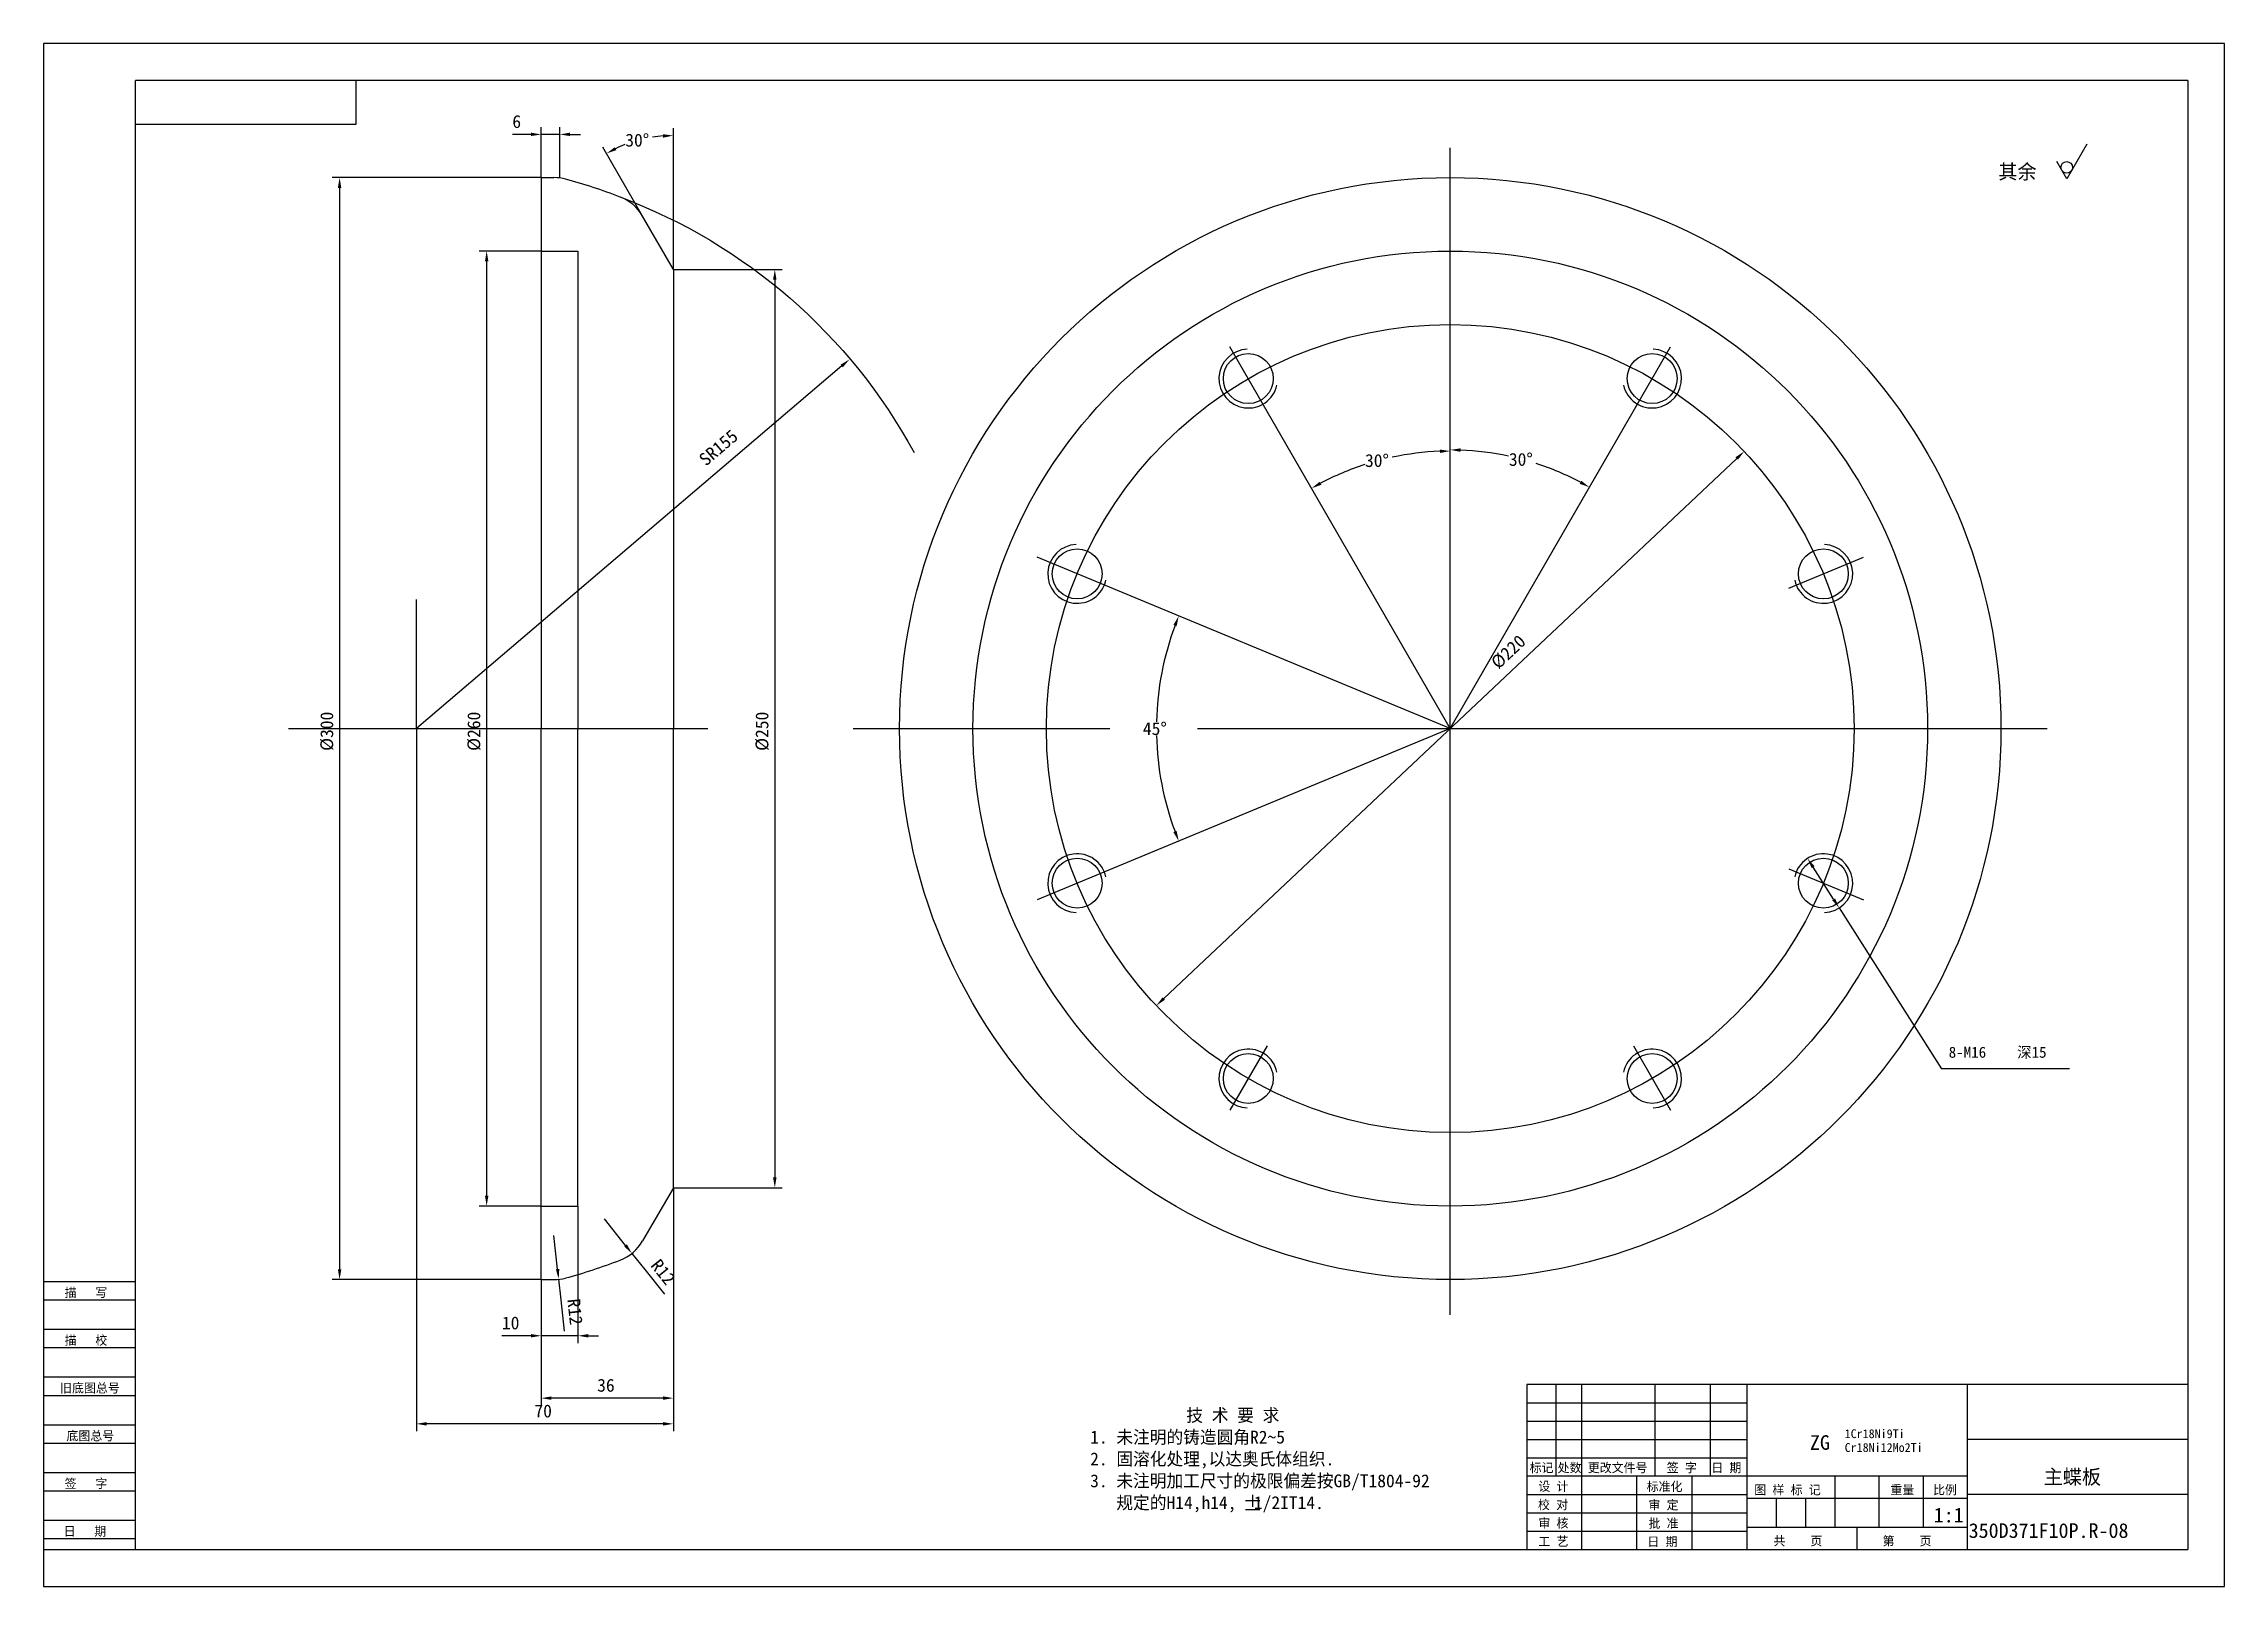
# Model space of a CAD drawing. Header units: metres. Extents: x 0 to 594, y 0 to 420.
import ezdxf

# ---------------------------------------------------------------- set-up
doc = ezdxf.new("R2010")
doc.units = ezdxf.units.M
for name, color, linetype in [('C', 6, 'Continuous'), ('D', 1, 'Continuous'), ('FL', 5, 'Continuous'), ('T', 7, 'Continuous'), ('TL', 4, 'Continuous')]:
    doc.layers.add(name, color=color, linetype=linetype)

# ---------------------------------------------------------------- blocks, each defined once
blk = doc.blocks.new('TUKUN2')
at = {"layer": 'FL'}
for p, q in [((0, 420), (0, 0)), ((594, 420), (0, 420)), ((594, 0), (594, 420)), ((0, 78), (25, 78)), ((0, 70), (25, 70)), ((0, 65), (25, 65)), ((0, 57), (25, 57)), ((412, 30), (412, 55)), ((419, 10), (419, 55)), ((439, 30), (439, 55)), ((454, 30), (454, 55)), ((0, 52), (25, 52)), ((404, 50), (464, 50)), ((0, 44), (25, 44)), ((404, 45), (464, 45)), ((0, 39), (25, 39)), ((404, 40), (464, 40)), ((0, 31), (25, 31)), ((404, 35), (464, 35)), ((449, 10), (449, 30)), ((0, 26), (25, 26)), ((404, 25), (464, 25)), ((0, 18), (25, 18)), ((404, 20), (464, 20)), ((0, 13), (25, 13)), ((404, 15), (464, 15)), ((0, 0), (594, 0))]:
    blk.add_line(p, q, dxfattribs=at)
at = {"layer": 'TL'}
for p, q in [((25, 10), (25, 410)), ((584, 410), (25, 410)), ((85, 410), (85, 398)), ((584, 410), (584, 10)), ((85, 398), (25, 398)), ((0, 83), (25, 83)), ((404, 55), (404, 10)), ((584, 55), (404, 55)), ((464, 10), (464, 55)), ((524, 10), (524, 55)), ((584, 40), (524, 40)), ((524, 30), (404, 30)), ((434, 10), (434, 30)), ((488, 16), (488, 30)), ((500, 16), (500, 30)), ((512, 16), (512, 30)), ((464, 24), (524, 24)), ((472, 16), (472, 24)), ((480, 16), (480, 24)), ((584, 25), (524, 25)), ((524, 16), (464, 16)), ((494, 10), (494, 16)), ((0, 10), (584, 10))]:
    blk.add_line(p, q, dxfattribs=at)
at = {"layer": 'T'}
for s, p in [('描   写', (5.74, 78.76)), ('描   校', (5.74, 65.76)), ('旧底图总号', (4.49, 52.76)), ('底图总号', (6.22, 39.76)), ('标记', (404.75, 31.07)), ('处数', (412.38, 31.07)), ('更改文件号', (420.61, 31.07)), ('签 字', (442.1, 31.07)), ('日 期', (454.23, 31.07)), ('签   字', (5.74, 26.76)), ('校 对', (407.05, 20.99)), ('设 计', (407.14, 25.99)), ('标准化', (436.65, 25.93)), ('审 定', (437.13, 20.93)), ('图 样 标 记', (465.95, 25.04)), ('重量', (503.03, 25.04)), ('比例', (514.64, 25.04)), ('审 核', (407.14, 15.99)), ('批 准', (437.13, 15.93)), ('日   期', (5.45, 13.76)), ('工 艺', (407.14, 10.99)), ('日 期', (436.84, 10.93)), ('共    页', (471.18, 11.13)), ('第    页', (500.9, 11.13))]:
    blk.add_text(s, height=2.5, dxfattribs=at).set_placement(p)

msp = doc.modelspace()

# ---------------------------------------------------------------- linework, layer by layer
at = {"layer": 'C'}
for p, q in [((383.14, 73.94), (383.14, 391.67)), ((383.14, 233.53), (323.14, 337.46)), ((383.14, 233.53), (443.14, 337.46)), ((383.14, 233.53), (270.6, 280.15)), ((475.37, 271.74), (495.68, 280.15)), ((101.53, 233.53), (101.53, 268.67)), ((66.66, 233.53), (180.95, 233.53)), ((220.51, 233.53), (290.41, 233.53)), ((383.14, 233.53), (270.6, 186.92)), ((314.31, 233.53), (545.77, 233.53)), ((475.37, 195.33), (495.68, 186.92)), ((333.27, 147.16), (323.14, 129.61)), ((433.01, 147.16), (443.14, 129.61))]:
    msp.add_line(p, q, dxfattribs=at)
msp.add_circle((383.14, 233.53), 110, dxfattribs=at)
at = {"layer": 'D'}
for p, q in [((129.93, 395.29), (127.67, 395.29)), ((132.73, 395.29), (129.93, 395.29)), ((135.53, 383.53), (135.53, 397.29)), ((140.6, 395.29), (135.53, 395.29)), ((140.6, 383.43), (140.6, 397.29)), ((143.4, 395.29), (146.2, 395.29)), ((171.53, 390.91), (171.53, 396.97)), ((556.52, 392.61), (551.05, 383.15)), ((163.15, 373.04), (152.31, 391.82)), ((171.53, 358.53), (171.53, 390.91)), ((551.05, 383.15), (548.32, 387.88)), ((135.53, 383.53), (78.62, 383.53)), ((80.62, 380.73), (80.62, 86.33)), ((135.53, 363.53), (118.68, 363.53)), ((120.68, 106.33), (120.68, 360.73)), ((171.53, 358.53), (201.16, 358.53)), ((199.16, 355.73), (199.16, 111.33)), ((217.38, 332.24), (101.53, 233.53)), ((305.11, 160.02), (461.16, 307.05)), ((101.53, 233.53), (101.53, 42.25)), ((487.56, 187.06), (481.97, 195.82)), ((489.07, 184.69), (492.08, 179.97)), ((492.08, 179.97), (516.99, 140.93)), ((551.77, 140.93), (516.99, 140.93)), ((171.53, 108.53), (171.53, 42.25)), ((171.53, 108.53), (171.53, 49.25)), ((171.53, 108.53), (201.16, 108.53)), ((135.53, 103.53), (118.68, 103.53)), ((145.53, 103.53), (145.53, 66.22)), ((139.99, 86.39), (139.01, 95.53)), ((158.5, 92.84), (152.76, 100.03)), ((160.24, 90.65), (163.74, 86.27)), ((135.53, 83.53), (78.62, 83.53)), ((135.53, 83.53), (135.53, 66.22)), ((140.29, 83.6), (140.89, 78.04)), ((163.74, 86.27), (169.09, 79.56)), ((140.89, 78.04), (141.8, 69.49)), ((129.93, 68.22), (124.84, 68.22)), ((132.73, 68.22), (129.93, 68.22)), ((145.53, 68.22), (135.53, 68.22)), ((135.53, 66.22), (135.53, 49.25)), ((148.33, 68.22), (151.13, 68.22)), ((168.73, 51.25), (138.33, 51.25)), ((168.73, 44.25), (104.33, 44.25))]:
    msp.add_line(p, q, dxfattribs=at)
msp.add_lwpolyline([(157.06, 378.25, -0.18), (237.08, 308.7, 3.87)], format="xyb", dxfattribs=at)
msp.add_circle((551.05, 386.31), 1.58, dxfattribs=at)
for centre, radius, start, end in [((171.53, 358.53), 36.44, 111.22, 115.6), ((171.53, 358.53), 36.44, 94.4, 98.96), ((383.14, 233.53), 75.54, 92.12, 102.07), ((383.14, 233.53), 75.86, 77.92, 87.89), ((383.14, 233.53), 75.54, 107.97, 117.88), ((383.14, 233.53), 75.86, 62.11, 72.04), ((383.14, 233.53), 80.04, 159.5, 178.68), ((383.14, 233.53), 80.04, 181.32, 200.5)]:
    msp.add_arc(centre, radius, start, end, dxfattribs=at)
for points in [[(132.73, 395.76), (132.73, 394.83), (135.53, 395.29)], [(143.4, 395.76), (143.4, 394.83), (140.6, 395.29)], [(168.71, 395.33), (168.75, 394.4), (171.53, 394.97)], [(156, 390.99), (155.57, 391.81), (153.31, 390.09)], [(80.15, 380.73), (81.09, 380.73), (80.62, 383.53)], [(120.21, 360.73), (121.15, 360.73), (120.68, 363.53)], [(198.69, 355.73), (199.63, 355.73), (199.16, 358.53)], [(217.69, 331.88), (217.08, 332.59), (219.51, 334.05)], [(380.33, 309.49), (380.35, 308.56), (383.14, 309.08)], [(385.93, 308.88), (385.95, 309.81), (383.14, 309.4)], [(461.48, 306.71), (460.84, 307.39), (463.2, 308.97)], [(348.04, 299.9), (347.59, 300.72), (345.37, 298.95)], [(418.84, 301), (418.39, 300.18), (421.07, 299.23)], [(307.73, 261.73), (308.6, 261.39), (309.19, 264.16)], [(308.6, 205.68), (307.73, 205.34), (309.19, 202.91)], [(481.58, 195.57), (482.36, 196.07), (480.46, 198.18)], [(487.17, 186.8), (487.96, 187.31), (489.07, 184.69)], [(305.43, 159.68), (304.79, 160.36), (303.08, 158.1)], [(198.69, 111.33), (199.63, 111.33), (199.16, 108.53)], [(120.21, 106.33), (121.15, 106.33), (120.68, 103.53)], [(158.13, 92.54), (158.86, 93.13), (160.24, 90.65)], [(80.15, 86.33), (81.09, 86.33), (80.62, 83.53)], [(139.53, 86.34), (140.46, 86.44), (140.29, 83.6)], [(132.73, 68.69), (132.73, 67.76), (135.53, 68.22)], [(148.33, 68.69), (148.33, 67.76), (145.53, 68.22)], [(138.33, 51.71), (138.33, 50.78), (135.53, 51.25)], [(168.73, 51.71), (168.73, 50.78), (171.53, 51.25)], [(104.33, 44.71), (104.33, 43.78), (101.53, 44.25)], [(168.73, 44.71), (168.73, 43.78), (171.53, 44.25)]]:
    msp.add_solid(points, dxfattribs=at)
at = {"layer": 'FL'}
for centre, start, end in [((328.14, 328.8), 92.02, 347.45), ((438.14, 328.8), 192.55, 87.98), ((281.51, 275.63), 92.02, 347.45), ((484.77, 275.63), 192.55, 87.98), ((281.51, 191.44), 12.55, 267.98), ((484.77, 191.44), 272.02, 167.45), ((328.14, 138.27), 12.55, 267.98), ((438.14, 138.27), 272.02, 167.45)]:
    msp.add_arc(centre, 8, start, end, dxfattribs=at)
at = {"layer": 'TL'}
for p, q in [((135.53, 383.53), (135.53, 233.53)), ((135.53, 383.53), (139.01, 383.53)), ((171.53, 358.53), (163.15, 373.04)), ((135.53, 363.53), (145.53, 363.53)), ((145.53, 363.53), (145.53, 233.53)), ((171.53, 358.53), (171.53, 233.53)), ((135.53, 83.53), (135.53, 233.53)), ((145.53, 103.53), (145.53, 233.53)), ((171.53, 108.53), (171.53, 233.53)), ((171.53, 108.53), (163.15, 94.03)), ((135.53, 103.53), (145.53, 103.53)), ((135.53, 83.53), (139.01, 83.53))]:
    msp.add_line(p, q, dxfattribs=at)
for centre, radius in [((383.14, 233.53), 150), ((383.14, 233.53), 130), ((328.14, 328.8), 6.8), ((438.14, 328.8), 6.8), ((281.51, 275.63), 6.8), ((484.77, 275.63), 6.8), ((281.51, 191.44), 6.8), ((484.77, 191.44), 6.8), ((328.14, 138.27), 6.8), ((438.14, 138.27), 6.8)]:
    msp.add_circle(centre, radius, dxfattribs=at)
for centre, radius, start, end in [((139.01, 371.53), 12, 74.8, 90), ((101.53, 233.53), 155, 69.01, 74.8), ((152.76, 367.04), 12, 30, 69.01), ((152.76, 100.03), 12, 290.99, 330), ((139.01, 95.53), 12, 270, 285.2), ((101.53, 233.53), 155, 285.2, 290.99)]:
    msp.add_arc(centre, radius, start, end, dxfattribs=at)

# ---------------------------------------------------------------- block references
at = {"layer": 'D'}
msp.add_blockref('TUKUN2', (0, 0), dxfattribs=at)

# ---------------------------------------------------------------- texts
for s, height, p in [('6', 3.5, (127.67, 397.04)), ('30%%D', 3.5, (158.43, 391.98)), ('其余', 4, (532.43, 383.15)), ('30%%D', 3.5, (359.92, 304.75)), ('30%%D', 3.5, (399.11, 305.06)), ('45%%D', 3.5, (299.43, 231.78)), ('8-M16', 3, (518.91, 143.91)), ('深15', 3, (537.58, 143.91)), ('10', 3.5, (124.84, 69.97)), ('36', 3.5, (150.78, 53)), ('70', 3.5, (133.69, 46)), ('            技 术 要 求', 3.5, (282.68, 44.84)), (' 1. 未注明的铸造圆角R2~5', 3.5, (282.68, 38.89)), ('1Cr18Ni9Ti', 2.4, (490.58, 40.36)), (' 2. 固溶化处理,以达奥氏体组织.', 3.5, (282.68, 32.94)), ('ZG', 4, (481.11, 37.16)), ('Cr18Ni12Mo2Ti', 2.4, (490.58, 36.6)), (' 3. 未注明加工尺寸的极限偏差按GB/T1804-92', 3.5, (282.68, 26.99)), ('主蝶板', 4, (544.8, 27.82)), ('    规定的H14,h14,  1/2IT14.', 3.5, (282.68, 21.04)), ('%%P', 4, (326.6, 20.62)), ('1:1', 4, (514.84, 17.41)), ('350D371F10P.R-08', 4, (524.34, 13.19))]:
    msp.add_text(s, height=height, dxfattribs=at).set_placement(p)
for s, rotation, p in [('SR155', 40.43, (180.41, 304.84)), ('%%C220', 43.29, (396.24, 249.51)), ('%%C300', 90, (78.87, 227.45)), ('%%C260', 90, (118.93, 227.45)), ('%%C250', 90, (197.41, 227.45)), ('R12', 308.59, (165.16, 87.29)), ('R12', 276.12, (142.64, 78.13))]:
    msp.add_text(s, height=3.5, rotation=rotation, dxfattribs=at).set_placement(p)

doc.saveas('drawing.dxf')
